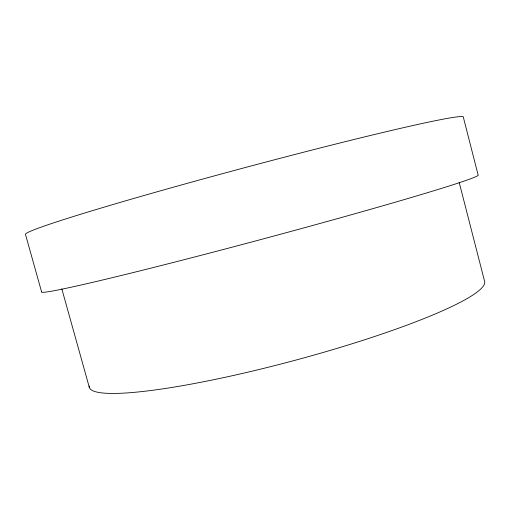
<?xml version="1.0" encoding="UTF-8"?>
<svg xmlns="http://www.w3.org/2000/svg" width="510" height="510" viewBox="0 0 510 510"><rect width="100%" height="100%" fill="white"/><g stroke="black" fill="none" stroke-linecap="round" stroke-linejoin="round"><path stroke-width="0.76" d="M61.818 288.87L89.352 387.498M459.159 182.274L484.5 280.953A204.644 27.189 -15 0 1 291.216 361.322A204.644 27.189 -15 0 1 89.167 386.089M41.61 291.943L25.5 234.46A226.727 7.663 -15 0 1 245.068 167.586A226.727 7.663 -15 0 1 463.373 117.319L478.08 174.841A226.038 6.043 -15 0 1 264.103 238.667A226.038 6.043 -15 0 1 41.61 291.943"/></g></svg>
